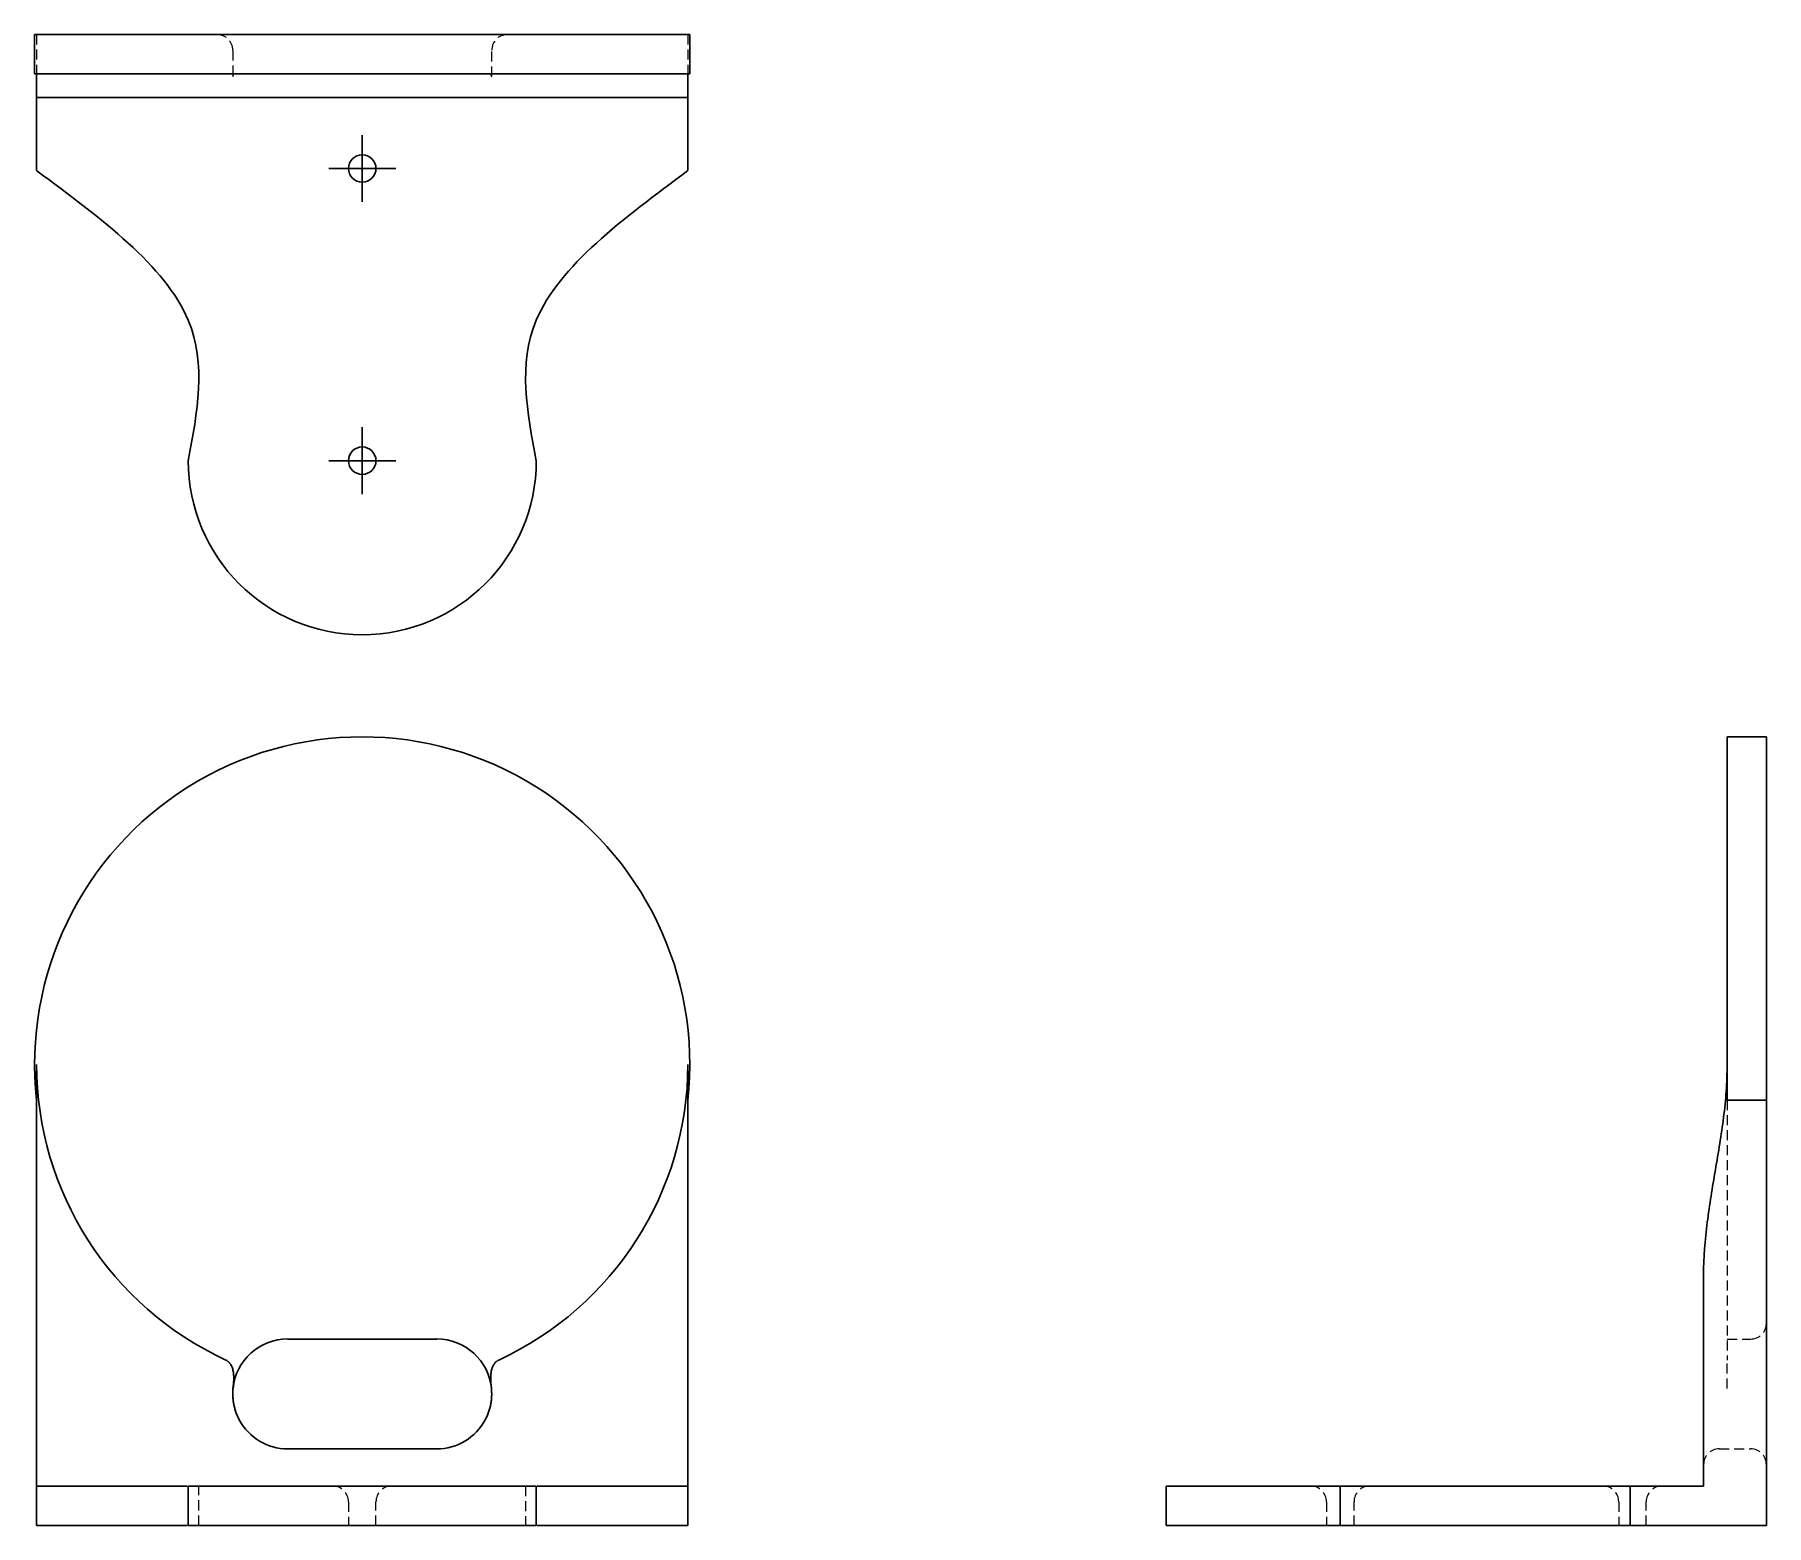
# Model space of a CAD drawing. Header units: millimetres. Extents: x 41 to 261, y 7 to 196.
import ezdxf

# ---------------------------------------------------------------- set-up
doc = ezdxf.new("R2010")
doc.units = ezdxf.units.MM
doc.linetypes.add('HIDDEN', pattern=[1.905, 1.27, -0.635])
doc.layers.add('10', color=7, linetype='Continuous')

# ---------------------------------------------------------------- blocks, each defined once
blk = doc.blocks.new('SW_CENTERMARKSYMBOL_0')
at = {"layer": '10', "color": 0}
for p, q in [((0, 2.5), (0, 4.24)), ((0, 0), (0, 2.5)), ((-2.5, 0), (-4.24, 0)), ((0, 0), (-2.5, 0)), ((0, 0), (0, -2.5)), ((0, 0), (2.5, 0)), ((2.5, 0), (4.24, 0)), ((0, -2.5), (0, -4.24))]:
    blk.add_line(p, q, dxfattribs=at)
blk = doc.blocks.new('SW_CENTERMARKSYMBOL_1')
at = {"layer": '10', "color": 0}
for p, q in [((0, 2.5), (0, 4.24)), ((0, 0), (0, 2.5)), ((-2.5, 0), (-4.24, 0)), ((0, 0), (-2.5, 0)), ((0, 0), (0, -2.5)), ((0, 0), (2.5, 0)), ((2.5, 0), (4.24, 0)), ((0, -2.5), (0, -4.24))]:
    blk.add_line(p, q, dxfattribs=at)

msp = doc.modelspace()

# ---------------------------------------------------------------- linework, layer by layer
at = {"color": 7, "linetype": 'Continuous', "lineweight": 25}
for p, q in [((41.46, 196.05), (41.46, 191.07)), ((124.54, 196.05), (41.46, 196.05)), ((124.54, 191.07), (124.54, 196.05)), ((124.54, 191.07), (41.46, 191.07)), ((66.58, 190.73), (66.69, 191.07)), ((99.31, 191.07), (99.41, 190.76)), ((66.6, 190.8), (66.6, 190.75)), ((65.66, 188.09), (41.71, 188.09)), ((41.71, 188.09), (41.71, 178.8)), ((73.55, 188.09), (65.66, 188.09)), ((92.45, 188.09), (73.55, 188.09)), ((100.34, 188.09), (92.45, 188.09)), ((124.29, 188.09), (100.34, 188.09)), ((124.29, 188.09), (124.29, 178.8)), ((261.05, 107), (256.07, 107)), ((256.07, 60.92), (256.07, 107)), ((261.05, 60.92), (261.05, 107)), ((261.05, 60.92), (256.07, 60.92)), ((261.05, 7), (261.05, 60.92)), ((41.71, 11.98), (41.71, 38.73)), ((124.29, 11.98), (124.29, 38.73)), ((253.09, 11.98), (253.09, 38.73)), ((92.45, 30.63), (73.55, 30.63)), ((73.55, 16.7), (92.45, 16.7)), ((41.71, 11.98), (41.71, 7)), ((60.93, 11.98), (60.93, 7)), ((60.93, 11.98), (105.07, 11.98)), ((105.07, 11.98), (105.07, 7)), ((124.29, 11.98), (124.29, 7)), ((184.95, 11.98), (184.95, 7)), ((184.95, 11.98), (207.02, 11.98)), ((207.02, 11.98), (207.02, 7)), ((243.8, 11.98), (243.8, 7)), ((253.09, 11.98), (243.8, 11.98)), ((60.93, 7), (105.07, 7)), ((184.95, 7), (207.02, 7)), ((243.8, 7), (261.05, 7))]:
    msp.add_line(p, q, dxfattribs=at)
at = {"color": 7, "linetype": 'HIDDEN', "lineweight": 18}
for p, q in [((41.71, 196.05), (41.71, 191.07)), ((124.29, 196.05), (124.29, 191.07)), ((66.58, 194.06), (66.58, 190.73)), ((99.42, 190.73), (99.42, 194.06)), ((66.61, 190.85), (66.6, 190.8)), ((99.41, 190.74), (99.4, 190.85)), ((99.41, 190.76), (99.42, 190.73)), ((256.07, 30.63), (259.06, 30.63)), ((255.08, 16.7), (259.06, 16.7)), ((62.28, 7), (62.28, 11.98)), ((103.72, 11.98), (103.72, 7)), ((81.26, 9.99), (81.26, 7)), ((84.74, 7), (84.74, 9.99)), ((205.27, 9.99), (205.27, 7)), ((208.76, 7), (208.76, 9.99)), ((242.33, 9.99), (242.33, 7)), ((245.81, 7), (245.81, 9.99))]:
    msp.add_line(p, q, dxfattribs=at)
at = {"color": 7, "linetype": 'HIDDEN', "lineweight": 18, "flags": 128}
msp.add_lwpolyline([(256.07, 60.92), (256.07, 60.77), (256.07, 58.44), (256.07, 56.14), (256.07, 53.86), (256.07, 51.63), (256.07, 49.44), (256.07, 47.3), (256.07, 45.22), (256.07, 43.2), (256.07, 41.26), (256.07, 39.39), (256.07, 37.61), (256.07, 35.92), (256.07, 34.33), (256.07, 32.84), (256.07, 31.45), (256.07, 30.17), (256.07, 29.01), (256.07, 27.96)], dxfattribs=at)
at = {"color": 7, "linetype": 'Continuous', "lineweight": 25}
for centre in [(83, 179.07), (83, 142.02)]:
    msp.add_circle(centre, 1.74, dxfattribs=at)
at = {"color": 7, "linetype": 'HIDDEN', "lineweight": 18}
for centre, start, end in [((64.59, 194.06), 0, 90), ((101.41, 194.06), 90, 180), ((259.06, 32.62), 270, 0), ((255.08, 14.71), 90, 180), ((259.06, 14.71), 0, 90), ((79.27, 9.99), 0, 90), ((86.73, 9.99), 90, 180), ((203.28, 9.99), 0, 90), ((210.75, 9.99), 90, 180), ((240.34, 9.99), 0, 90), ((247.8, 9.99), 90, 180)]:
    msp.add_arc(centre, 1.99, start, end, dxfattribs=at)
at = {"color": 7, "linetype": 'Continuous', "lineweight": 25}
for centre, radius, start, end in [((83, 142.02), 22.07, 180, 0), ((83, 65.46), 41.54, 353.7267, 186.2733), ((83, 65.46), 41.29, 180, 245.2284), ((83, 65.46), 41.29, 294.7716, 0), ((73.55, 23.67), 6.97, 90, 174.4296), ((92.45, 23.67), 6.97, 5.5704, 90), ((73.55, 23.67), 6.97, 208.2823, 270), ((92.45, 23.67), 6.97, 270, 331.7177)]:
    msp.add_arc(centre, radius, start, end, dxfattribs=at)
for points, knots in [([(41.71, 188.09), (41.71, 188.09), (41.71, 188.28), (41.71, 188.83), (41.71, 189.21), (41.71, 189.96), (41.71, 190.35), (41.71, 190.76), (41.71, 190.88), (41.71, 191.03), (41.71, 191.07), (41.71, 191.07)], [0, 0, 0, 0, 0.25, 0.25, 0.5, 0.5, 0.75, 0.75, 0.875, 0.875, 1, 1, 1, 1]), ([(124.29, 191.07), (124.29, 191.07), (124.29, 191.03), (124.29, 190.88), (124.29, 190.76), (124.29, 190.34), (124.29, 189.96), (124.29, 189.21), (124.29, 188.83), (124.29, 188.28), (124.29, 188.09), (124.29, 188.09)], [0, 0, 0, 0, 0.125, 0.125, 0.25, 0.25, 0.5, 0.5, 0.75, 0.75, 1, 1, 1, 1]), ([(60.93, 142.02), (62.1, 148.14), (64.7, 161.79), (49.88, 172.75), (41.71, 178.8)], [0, 0, 0, 0, 0.44819, 1, 1, 1, 1]), ([(105.07, 142.02), (103.9, 148.14), (101.3, 161.79), (116.12, 172.75), (124.29, 178.8)], [0, 0, 0, 0, 0.44819, 1, 1, 1, 1]), ([(41.71, 38.73), (41.71, 40.98), (41.71, 43.22), (41.71, 47.67), (41.71, 49.88), (41.71, 54.31), (41.71, 56.52), (41.71, 59.86), (41.71, 60.97), (41.71, 63.21), (41.71, 64.33), (41.71, 65.46)], [0, 0, 0, 0, 0.25, 0.25, 0.5, 0.5, 0.75, 0.75, 0.875, 0.875, 1, 1, 1, 1]), ([(124.29, 65.46), (124.29, 64.33), (124.29, 63.2), (124.29, 60.96), (124.29, 59.85), (124.29, 56.51), (124.29, 54.3), (124.29, 49.87), (124.29, 47.66), (124.29, 43.21), (124.29, 40.97), (124.29, 38.73)], [0, 0, 0, 0, 0.125, 0.125, 0.25, 0.25, 0.5, 0.5, 0.75, 0.75, 1, 1, 1, 1]), ([(256.07, 65.46), (256.07, 64.33), (256.03, 63.2), (255.88, 60.96), (255.76, 59.85), (255.34, 56.51), (254.96, 54.3), (254.21, 49.87), (253.83, 47.66), (253.28, 43.21), (253.09, 40.97), (253.09, 38.73)], [0, 0, 0, 0, 0.125, 0.125, 0.25, 0.25, 0.5, 0.5, 0.75, 0.75, 1, 1, 1, 1]), ([(65.7, 27.96), (65.74, 27.95), (65.81, 27.91), (65.91, 27.84), (66.01, 27.76), (66.07, 27.71), (66.11, 27.67), (66.12, 27.66), (66.13, 27.65), (66.15, 27.62), (66.2, 27.57), (66.24, 27.52), (66.31, 27.42), (66.36, 27.35), (66.4, 27.26), (66.41, 27.25), (66.42, 27.24), (66.42, 27.23), (66.43, 27.2), (66.46, 27.14), (66.49, 27.08), (66.53, 26.97), (66.56, 26.89), (66.6, 26.73), (66.62, 26.65), (66.64, 26.53), (66.65, 26.48), (66.66, 26.42), (66.66, 26.4), (66.67, 26.36), (66.68, 26.26), (66.69, 26.15), (66.7, 25.99), (66.71, 25.91), (66.71, 25.74), (66.71, 25.66), (66.7, 25.49), (66.7, 25.41), (66.69, 25.17), (66.68, 25), (66.65, 24.67), (66.63, 24.51), (66.61, 24.34)], [0, 0, 0, 0, 0.000124804, 0.000249609, 0.000374413, 0.000499217, 0.000499217, 0.000530418, 0.000530418, 0.000561619, 0.000624021, 0.000748826, 0.000748826, 0.000998434, 0.000998434, 0.001029635, 0.001029635, 0.001060836, 0.001060836, 0.001123238, 0.001248043, 0.001248043, 0.001497651, 0.001497651, 0.00174726, 0.00174726, 0.001872064, 0.001872064, 0.001934466, 0.001934466, 0.001996868, 0.002246477, 0.002246477, 0.002496085, 0.002496085, 0.002745694, 0.002745694, 0.002995302, 0.002995302, 0.003494519, 0.003494519, 0.003993736, 0.003993736, 0.003993736, 0.003993736]), ([(99.39, 24.34), (99.37, 24.51), (99.35, 24.67), (99.32, 25), (99.31, 25.17), (99.3, 25.42), (99.3, 25.5), (99.29, 25.66), (99.29, 25.75), (99.29, 25.87), (99.3, 25.91), (99.3, 25.97), (99.3, 26.02), (99.31, 26.14), (99.32, 26.24), (99.34, 26.41), (99.35, 26.49), (99.38, 26.65), (99.4, 26.73), (99.43, 26.82), (99.43, 26.83), (99.43, 26.85), (99.44, 26.86), (99.45, 26.89), (99.47, 26.95), (99.49, 27.01), (99.53, 27.13), (99.57, 27.2), (99.62, 27.31), (99.64, 27.35), (99.68, 27.4), (99.69, 27.42), (99.71, 27.45), (99.72, 27.47), (99.78, 27.55), (99.84, 27.62), (99.93, 27.71), (99.96, 27.73), (100, 27.77), (100.03, 27.79), (100.05, 27.81), (100.07, 27.83), (100.08, 27.83), (100.12, 27.86), (100.19, 27.91), (100.26, 27.95), (100.3, 27.96)], [0, 0, 0, 0, 0.000498954, 0.000498954, 0.000997907, 0.000997907, 0.001247384, 0.001247384, 0.001496861, 0.001496861, 0.0016216, 0.0016216, 0.001683969, 0.001746338, 0.001995815, 0.001995815, 0.002245292, 0.002245292, 0.002494769, 0.002494769, 0.002525953, 0.002525953, 0.002557138, 0.002557138, 0.002619507, 0.002744246, 0.002744246, 0.002993722, 0.002993722, 0.003118461, 0.003118461, 0.00318083, 0.00318083, 0.003243199, 0.003243199, 0.003492676, 0.003492676, 0.003617415, 0.003617415, 0.003679784, 0.003710968, 0.003710968, 0.003742153, 0.003742153, 0.003866891, 0.00399163, 0.00399163, 0.00399163, 0.00399163]), ([(66.61, 24.34), (66.61, 24.3), (66.61, 24.25), (66.6, 24.19), (66.6, 24.15), (66.6, 24.13), (66.59, 24.03), (66.58, 23.79), (66.58, 23.54), (66.59, 23.21), (66.61, 23.05), (66.65, 22.71), (66.67, 22.54), (66.71, 22.32), (66.72, 22.28), (66.73, 22.23), (66.73, 22.22), (66.74, 22.19), (66.75, 22.16), (66.77, 22.04), (66.8, 21.94), (66.87, 21.68), (66.92, 21.51), (67.04, 21.18), (67.11, 21.01), (67.25, 20.69), (67.33, 20.53), (67.41, 20.37)], [0, 0, 0, 0, 0.000136129, 0.000204193, 0.000204193, 0.000272257, 0.000272257, 0.000544514, 0.001089029, 0.001089029, 0.001633543, 0.001633543, 0.002178057, 0.002178057, 0.002314186, 0.002314186, 0.002348218, 0.002348218, 0.00238225, 0.002450314, 0.002722572, 0.002722572, 0.003267086, 0.003267086, 0.0038116, 0.0038116, 0.004356115, 0.004356115, 0.004356115, 0.004356115]), ([(98.59, 20.37), (98.67, 20.52), (98.75, 20.69), (98.89, 21.01), (98.96, 21.18), (99.08, 21.51), (99.13, 21.68), (99.2, 21.93), (99.22, 22.02), (99.25, 22.13), (99.25, 22.15), (99.26, 22.19), (99.26, 22.21), (99.28, 22.28), (99.32, 22.49), (99.35, 22.7), (99.39, 23.04), (99.4, 23.21), (99.42, 23.54), (99.42, 23.71), (99.41, 23.89), (99.41, 23.91), (99.41, 23.95), (99.41, 24.01), (99.41, 24.07), (99.4, 24.15), (99.4, 24.19), (99.39, 24.27), (99.39, 24.3), (99.39, 24.34)], [0, 0, 0, 0, 0.000534863, 0.000534863, 0.001069725, 0.001069725, 0.001604588, 0.001604588, 0.001872019, 0.001872019, 0.001938877, 0.001938877, 0.002005734, 0.002005734, 0.00213945, 0.002674313, 0.002674313, 0.003209175, 0.003209175, 0.003744038, 0.003744038, 0.003810896, 0.003810896, 0.003877753, 0.004011469, 0.004011469, 0.004145185, 0.004145185, 0.0042789, 0.0042789, 0.0042789, 0.0042789]), ([(60.81, 11.98), (60.56, 11.98), (59.95, 11.98), (58.48, 11.98), (56.45, 11.98), (53.93, 11.98), (51.13, 11.98), (48.11, 11.98), (44.95, 11.98), (42.79, 11.98), (41.71, 11.98)], [0, 0, 0, 0, 0.068038, 0.166029, 0.289731, 0.4211, 0.559315, 0.70302, 0.850537, 1, 1, 1, 1]), ([(105.19, 11.98), (105.44, 11.98), (106.05, 11.98), (107.52, 11.98), (109.55, 11.98), (112.07, 11.98), (114.87, 11.98), (117.89, 11.98), (121.05, 11.98), (123.21, 11.98), (124.29, 11.98)], [0, 0, 0, 0, 0.068038, 0.166029, 0.289731, 0.4211, 0.559315, 0.70302, 0.850537, 1, 1, 1, 1]), ([(207.02, 11.98), (213.14, 11.98), (226.79, 11.98), (237.75, 11.98), (243.8, 11.98)], [0, 0, 0, 0, 0.44819, 1, 1, 1, 1]), ([(60.81, 7), (60.56, 7), (59.95, 7), (58.48, 7), (56.45, 7), (53.93, 7), (51.13, 7), (48.11, 7), (44.95, 7), (42.79, 7), (41.71, 7)], [0, 0, 0, 0, 0.068038, 0.166029, 0.289731, 0.4211, 0.559315, 0.70302, 0.850537, 1, 1, 1, 1]), ([(105.19, 7), (105.44, 7), (106.05, 7), (107.52, 7), (109.55, 7), (112.07, 7), (114.87, 7), (117.89, 7), (121.05, 7), (123.21, 7), (124.29, 7)], [0, 0, 0, 0, 0.068038, 0.166029, 0.289731, 0.4211, 0.559315, 0.70302, 0.850537, 1, 1, 1, 1]), ([(207.02, 7), (213.14, 7), (226.79, 7), (237.75, 7), (243.8, 7)], [0, 0, 0, 0, 0.44819, 1, 1, 1, 1])]:
    msp.add_open_spline(points, degree=3, knots=knots, dxfattribs=at)
at = {"color": 7, "linetype": 'HIDDEN', "lineweight": 18}
msp.add_open_spline([(256.07, 24.34), (256.07, 24.51), (256.07, 24.67), (256.07, 25), (256.07, 25.17), (256.07, 25.42), (256.07, 25.5), (256.07, 25.66), (256.07, 25.75), (256.07, 25.87), (256.07, 25.91), (256.07, 25.97), (256.07, 26.02), (256.07, 26.14), (256.07, 26.24), (256.07, 26.41), (256.07, 26.49), (256.07, 26.65), (256.07, 26.73), (256.07, 26.82), (256.07, 26.83), (256.07, 26.85), (256.07, 26.86), (256.07, 26.89), (256.07, 26.95), (256.07, 27.01), (256.07, 27.13), (256.07, 27.2), (256.07, 27.31), (256.07, 27.35), (256.07, 27.4), (256.07, 27.42), (256.07, 27.45), (256.07, 27.47), (256.07, 27.55), (256.07, 27.62), (256.07, 27.71), (256.07, 27.73), (256.07, 27.77), (256.07, 27.79), (256.07, 27.81), (256.07, 27.83), (256.07, 27.83), (256.07, 27.86), (256.07, 27.91), (256.07, 27.95), (256.07, 27.96)], degree=3, knots=[0, 0, 0, 0, 0.000498954, 0.000498954, 0.000997907, 0.000997907, 0.001247384, 0.001247384, 0.001496861, 0.001496861, 0.0016216, 0.0016216, 0.001683969, 0.001746338, 0.001995815, 0.001995815, 0.002245292, 0.002245292, 0.002494769, 0.002494769, 0.002525953, 0.002525953, 0.002557138, 0.002557138, 0.002619507, 0.002744246, 0.002744246, 0.002993722, 0.002993722, 0.003118461, 0.003118461, 0.00318083, 0.00318083, 0.003243199, 0.003243199, 0.003492676, 0.003492676, 0.003617415, 0.003617415, 0.003679784, 0.003710968, 0.003710968, 0.003742153, 0.003742153, 0.003866891, 0.00399163, 0.00399163, 0.00399163, 0.00399163], dxfattribs=at)

# ---------------------------------------------------------------- block references
at = {"layer": '10'}
for name, p in [('SW_CENTERMARKSYMBOL_1', (83, 179.07)), ('SW_CENTERMARKSYMBOL_0', (83, 142.02))]:
    msp.add_blockref(name, p, dxfattribs=at)

doc.saveas('drawing.dxf')
